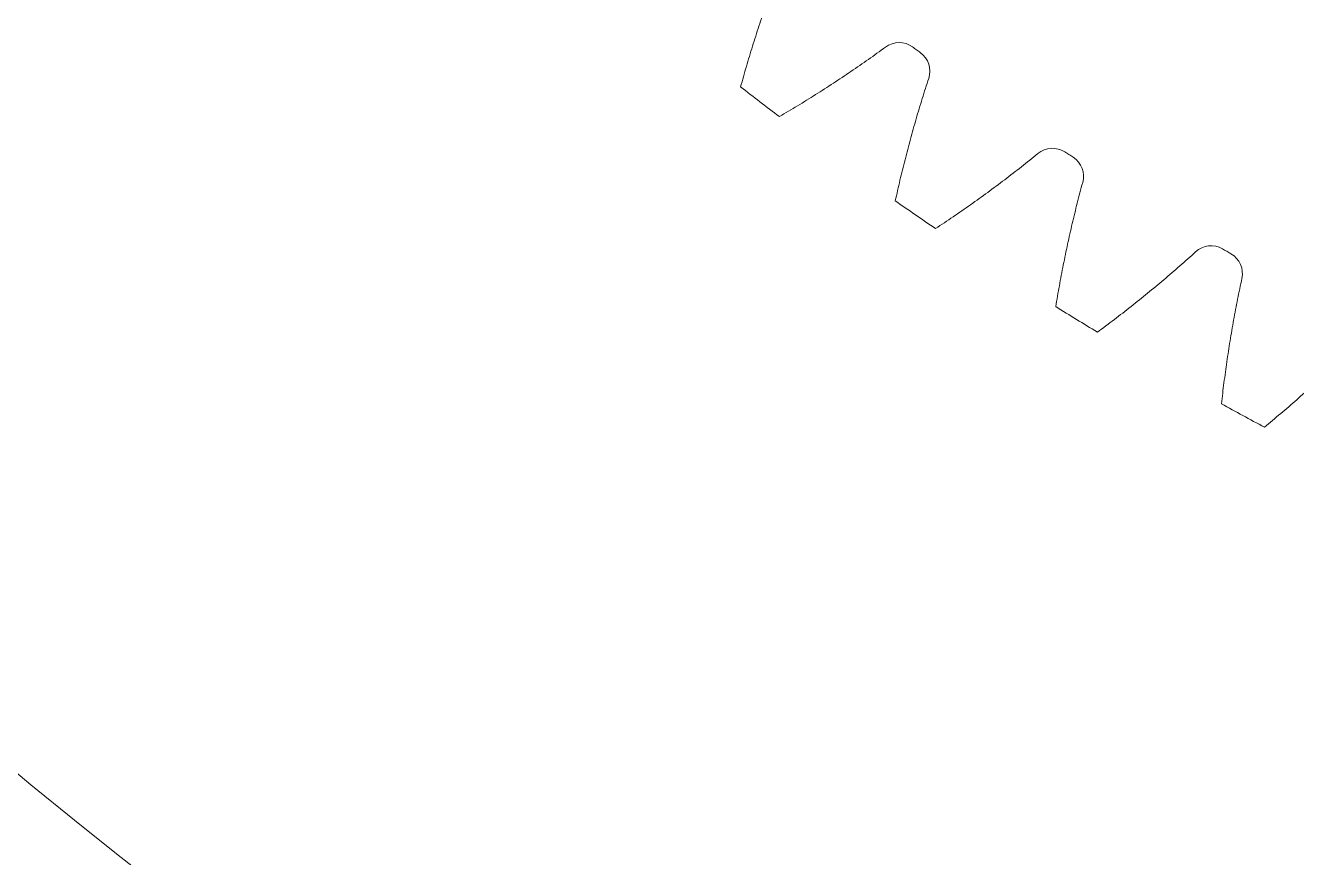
# Model space of a CAD drawing. Header units: millimetres. Extents: x -337 to 409, y -412 to 336.
# Drawn here: x -288.19 to -251.21, y 94.14 to 118.34 of the extents above; entities that cross this region are included whole.
import ezdxf

# ---------------------------------------------------------------- set-up
doc = ezdxf.new("R2010")
doc.units = ezdxf.units.MM
doc.header["$MEASUREMENT"] = 0
doc.layers.add('layer 1', color=7, linetype='Continuous')

msp = doc.modelspace()

# ---------------------------------------------------------------- linework, layer by layer
at = {"layer": 'layer 1', "color": 250, "lineweight": 20}
msp.add_ellipse((-201.8372, 200.81), major_axis=(0, 135.5), ratio=1, dxfattribs=at)
at = {"layer": 'layer 1', "lineweight": 9}
for points in [[(-266.2275, 120.0606), (-266.2275, 120.0606), (-266.2555, 119.9889), (-266.2555, 119.9889), (-266.2555, 119.9889), (-266.2555, 119.9889), (-266.2833, 119.9172), (-266.2833, 119.9172), (-266.2833, 119.9172), (-266.2833, 119.9172), (-266.3109, 119.8453), (-266.3109, 119.8453), (-266.3109, 119.8453), (-266.3109, 119.8453), (-266.3384, 119.7734), (-266.3384, 119.7734), (-266.3384, 119.7734), (-266.3384, 119.7734), (-266.3657, 119.7015), (-266.3657, 119.7015), (-266.3657, 119.7015), (-266.3657, 119.7015), (-266.3928, 119.6295), (-266.3928, 119.6295), (-266.3928, 119.6295), (-266.3928, 119.6295), (-266.4197, 119.5574), (-266.4197, 119.5574), (-266.4197, 119.5574), (-266.4197, 119.5574), (-266.4465, 119.4852), (-266.4465, 119.4852), (-266.4465, 119.4852), (-266.4465, 119.4852), (-266.4731, 119.413), (-266.4731, 119.413), (-266.4731, 119.413), (-266.4731, 119.413), (-266.4995, 119.3407), (-266.4995, 119.3407), (-266.4995, 119.3407), (-266.4995, 119.3407), (-266.5257, 119.2684), (-266.5257, 119.2684), (-266.5257, 119.2684), (-266.5257, 119.2684), (-266.5518, 119.1959), (-266.5518, 119.1959), (-266.5518, 119.1959), (-266.5518, 119.1959), (-266.5777, 119.1235), (-266.5777, 119.1235), (-266.5777, 119.1235), (-266.5777, 119.1235), (-266.6034, 119.0509), (-266.6034, 119.0509), (-266.6034, 119.0509), (-266.6034, 119.0509), (-266.629, 118.9783), (-266.629, 118.9783), (-266.629, 118.9783), (-266.629, 118.9783), (-266.6543, 118.9057), (-266.6543, 118.9057), (-266.6543, 118.9057), (-266.6543, 118.9057), (-266.6796, 118.833), (-266.6796, 118.833), (-266.6796, 118.833), (-266.6796, 118.833), (-266.7046, 118.7602), (-266.7046, 118.7602), (-266.7046, 118.7602), (-266.7046, 118.7602), (-266.7295, 118.6874), (-266.7295, 118.6874), (-266.7295, 118.6874), (-266.7295, 118.6874), (-266.7543, 118.6145), (-266.7543, 118.6145), (-266.7543, 118.6145), (-266.7543, 118.6145), (-266.7789, 118.5416), (-266.7789, 118.5416), (-266.7789, 118.5416), (-266.7789, 118.5416), (-266.8033, 118.4686), (-266.8033, 118.4686), (-266.8033, 118.4686), (-266.8033, 118.4686), (-266.8275, 118.3956), (-266.8275, 118.3956), (-266.8275, 118.3956), (-266.8275, 118.3956), (-266.8517, 118.3225), (-266.8517, 118.3225), (-266.8517, 118.3225), (-266.8517, 118.3225), (-266.8756, 118.2494), (-266.8756, 118.2494), (-266.8756, 118.2494), (-266.8756, 118.2494), (-266.8994, 118.1762), (-266.8994, 118.1762), (-266.8994, 118.1762), (-266.8994, 118.1762), (-266.9231, 118.1029), (-266.9231, 118.1029), (-266.9231, 118.1029), (-266.9231, 118.1029), (-266.9466, 118.0297), (-266.9466, 118.0297), (-266.9466, 118.0297), (-266.9466, 118.0297), (-266.9699, 117.9563), (-266.9699, 117.9563), (-266.9699, 117.9563), (-266.9699, 117.9563), (-266.9931, 117.8829), (-266.9931, 117.8829), (-266.9931, 117.8829), (-266.9931, 117.8829), (-267.0161, 117.8095), (-267.0161, 117.8095), (-267.0161, 117.8095), (-267.0161, 117.8095), (-267.039, 117.736), (-267.039, 117.736), (-267.039, 117.736), (-267.039, 117.736), (-267.0618, 117.6625), (-267.0618, 117.6625), (-267.0618, 117.6625), (-267.0618, 117.6625), (-267.0844, 117.589), (-267.0844, 117.589), (-267.0844, 117.589), (-267.0844, 117.589), (-267.1068, 117.5153), (-267.1068, 117.5153), (-267.1068, 117.5153), (-267.1068, 117.5153), (-267.1291, 117.4417), (-267.1291, 117.4417), (-267.1291, 117.4417), (-267.1291, 117.4417), (-267.1513, 117.368), (-267.1513, 117.368), (-267.1513, 117.368), (-267.1513, 117.368), (-267.1733, 117.2942), (-267.1733, 117.2942), (-267.1733, 117.2942), (-267.1733, 117.2942), (-267.1952, 117.2204), (-267.1952, 117.2204), (-267.1952, 117.2204), (-267.1952, 117.2204), (-267.2169, 117.1466), (-267.2169, 117.1466), (-267.2169, 117.1466), (-267.2169, 117.1466), (-267.2385, 117.0727), (-267.2385, 117.0727), (-267.2385, 117.0727), (-267.2385, 117.0727), (-267.2599, 116.9988), (-267.2599, 116.9988), (-267.2599, 116.9988), (-267.2599, 116.9988), (-267.2812, 116.9249), (-267.2812, 116.9249), (-267.2812, 116.9249), (-267.2812, 116.9249), (-267.3023, 116.8509), (-267.3023, 116.8509), (-267.3023, 116.8509), (-267.3023, 116.8509), (-267.3233, 116.7768), (-267.3233, 116.7768), (-267.3233, 116.7768), (-267.3233, 116.7768), (-267.3441, 116.7027), (-267.3441, 116.7027), (-267.3441, 116.7027), (-267.3441, 116.7027), (-267.3648, 116.6286), (-267.3648, 116.6286), (-267.3648, 116.6286), (-267.3648, 116.6286), (-267.3853, 116.5544), (-267.3853, 116.5544)], [(-263.1697, 117.7143), (-263.1697, 117.7143), (-263.2317, 117.6687), (-263.2317, 117.6687), (-263.2317, 117.6687), (-263.2317, 117.6687), (-263.2938, 117.6233), (-263.2938, 117.6233), (-263.2938, 117.6233), (-263.2938, 117.6233), (-263.3561, 117.578), (-263.3561, 117.578), (-263.3561, 117.578), (-263.3561, 117.578), (-263.4184, 117.5328), (-263.4184, 117.5328), (-263.4184, 117.5328), (-263.4184, 117.5328), (-263.4808, 117.4879), (-263.4808, 117.4879), (-263.4808, 117.4879), (-263.4808, 117.4879), (-263.5434, 117.443), (-263.5434, 117.443), (-263.5434, 117.443), (-263.5434, 117.443), (-263.606, 117.3984), (-263.606, 117.3984), (-263.606, 117.3984), (-263.606, 117.3984), (-263.6688, 117.3538), (-263.6688, 117.3538), (-263.6688, 117.3538), (-263.6688, 117.3538), (-263.7317, 117.3095), (-263.7317, 117.3095), (-263.7317, 117.3095), (-263.7317, 117.3095), (-263.7947, 117.2652), (-263.7947, 117.2652), (-263.7947, 117.2652), (-263.7947, 117.2652), (-263.8578, 117.2212), (-263.8578, 117.2212), (-263.8578, 117.2212), (-263.8578, 117.2212), (-263.921, 117.1773), (-263.921, 117.1773), (-263.921, 117.1773), (-263.921, 117.1773), (-263.9843, 117.1335), (-263.9843, 117.1335), (-263.9843, 117.1335), (-263.9843, 117.1335), (-264.0477, 117.0899), (-264.0477, 117.0899), (-264.0477, 117.0899), (-264.0477, 117.0899), (-264.1112, 117.0464), (-264.1112, 117.0464), (-264.1112, 117.0464), (-264.1112, 117.0464), (-264.1748, 117.0031), (-264.1748, 117.0031), (-264.1748, 117.0031), (-264.1748, 117.0031), (-264.2385, 116.9599), (-264.2385, 116.9599), (-264.2385, 116.9599), (-264.2385, 116.9599), (-264.3023, 116.9168), (-264.3023, 116.9168), (-264.3023, 116.9168), (-264.3023, 116.9168), (-264.3662, 116.8739), (-264.3662, 116.8739), (-264.3662, 116.8739), (-264.3662, 116.8739), (-264.4302, 116.8312), (-264.4302, 116.8312), (-264.4302, 116.8312), (-264.4302, 116.8312), (-264.4943, 116.7886), (-264.4943, 116.7886), (-264.4943, 116.7886), (-264.4943, 116.7886), (-264.5584, 116.7461), (-264.5584, 116.7461), (-264.5584, 116.7461), (-264.5584, 116.7461), (-264.6227, 116.7037), (-264.6227, 116.7037), (-264.6227, 116.7037), (-264.6227, 116.7037), (-264.6871, 116.6615), (-264.6871, 116.6615), (-264.6871, 116.6615), (-264.6871, 116.6615), (-264.7515, 116.6195), (-264.7515, 116.6195), (-264.7515, 116.6195), (-264.7515, 116.6195), (-264.816, 116.5775), (-264.816, 116.5775), (-264.816, 116.5775), (-264.816, 116.5775), (-264.8807, 116.5357), (-264.8807, 116.5357), (-264.8807, 116.5357), (-264.8807, 116.5357), (-264.9454, 116.4941), (-264.9454, 116.4941), (-264.9454, 116.4941), (-264.9454, 116.4941), (-265.0102, 116.4526), (-265.0102, 116.4526), (-265.0102, 116.4526), (-265.0102, 116.4526), (-265.075, 116.4112), (-265.075, 116.4112), (-265.075, 116.4112), (-265.075, 116.4112), (-265.14, 116.3699), (-265.14, 116.3699), (-265.14, 116.3699), (-265.14, 116.3699), (-265.205, 116.3288), (-265.205, 116.3288), (-265.205, 116.3288), (-265.205, 116.3288), (-265.2702, 116.2878), (-265.2702, 116.2878), (-265.2702, 116.2878), (-265.2702, 116.2878), (-265.3354, 116.2469), (-265.3354, 116.2469), (-265.3354, 116.2469), (-265.3354, 116.2469), (-265.4007, 116.2062), (-265.4007, 116.2062), (-265.4007, 116.2062), (-265.4007, 116.2062), (-265.466, 116.1655), (-265.466, 116.1655), (-265.466, 116.1655), (-265.466, 116.1655), (-265.5315, 116.1251), (-265.5315, 116.1251), (-265.5315, 116.1251), (-265.5315, 116.1251), (-265.597, 116.0847), (-265.597, 116.0847), (-265.597, 116.0847), (-265.597, 116.0847), (-265.6626, 116.0445), (-265.6626, 116.0445), (-265.6626, 116.0445), (-265.6626, 116.0445), (-265.7283, 116.0044), (-265.7283, 116.0044), (-265.7283, 116.0044), (-265.7283, 116.0044), (-265.7941, 115.9644), (-265.7941, 115.9644), (-265.7941, 115.9644), (-265.7941, 115.9644), (-265.86, 115.9246), (-265.86, 115.9246), (-265.86, 115.9246), (-265.86, 115.9246), (-265.9259, 115.8849), (-265.9259, 115.8849), (-265.9259, 115.8849), (-265.9259, 115.8849), (-265.9919, 115.8454), (-265.9919, 115.8454), (-265.9919, 115.8454), (-265.9919, 115.8454), (-266.058, 115.806), (-266.058, 115.806), (-266.058, 115.806), (-266.058, 115.806), (-266.1242, 115.7667), (-266.1242, 115.7667), (-266.1242, 115.7667), (-266.1242, 115.7667), (-266.1904, 115.7275), (-266.1904, 115.7275), (-266.1904, 115.7275), (-266.1904, 115.7275), (-266.2568, 115.6885), (-266.2568, 115.6885)], [(-261.9132, 116.8013), (-261.9132, 116.8013), (-261.9373, 116.7283), (-261.9373, 116.7283), (-261.9373, 116.7283), (-261.9373, 116.7283), (-261.9614, 116.6552), (-261.9614, 116.6552), (-261.9614, 116.6552), (-261.9614, 116.6552), (-261.9852, 116.582), (-261.9852, 116.582), (-261.9852, 116.582), (-261.9852, 116.582), (-262.0089, 116.5088), (-262.0089, 116.5088), (-262.0089, 116.5088), (-262.0089, 116.5088), (-262.0324, 116.4355), (-262.0324, 116.4355), (-262.0324, 116.4355), (-262.0324, 116.4355), (-262.0557, 116.3621), (-262.0557, 116.3621), (-262.0557, 116.3621), (-262.0557, 116.3621), (-262.0788, 116.2887), (-262.0788, 116.2887), (-262.0788, 116.2887), (-262.0788, 116.2887), (-262.1017, 116.2153), (-262.1017, 116.2153), (-262.1017, 116.2153), (-262.1017, 116.2153), (-262.1245, 116.1418), (-262.1245, 116.1418), (-262.1245, 116.1418), (-262.1245, 116.1418), (-262.1471, 116.0682), (-262.1471, 116.0682), (-262.1471, 116.0682), (-262.1471, 116.0682), (-262.1695, 115.9946), (-262.1695, 115.9946), (-262.1695, 115.9946), (-262.1695, 115.9946), (-262.1917, 115.9209), (-262.1917, 115.9209), (-262.1917, 115.9209), (-262.1917, 115.9209), (-262.2138, 115.8472), (-262.2138, 115.8472), (-262.2138, 115.8472), (-262.2138, 115.8472), (-262.2357, 115.7734), (-262.2357, 115.7734), (-262.2357, 115.7734), (-262.2357, 115.7734), (-262.2574, 115.6996), (-262.2574, 115.6996), (-262.2574, 115.6996), (-262.2574, 115.6996), (-262.279, 115.6257), (-262.279, 115.6257), (-262.279, 115.6257), (-262.279, 115.6257), (-262.3004, 115.5517), (-262.3004, 115.5517), (-262.3004, 115.5517), (-262.3004, 115.5517), (-262.3216, 115.4778), (-262.3216, 115.4778), (-262.3216, 115.4778), (-262.3216, 115.4778), (-262.3426, 115.4037), (-262.3426, 115.4037), (-262.3426, 115.4037), (-262.3426, 115.4037), (-262.3635, 115.3297), (-262.3635, 115.3297), (-262.3635, 115.3297), (-262.3635, 115.3297), (-262.3843, 115.2556), (-262.3843, 115.2556), (-262.3843, 115.2556), (-262.3843, 115.2556), (-262.4048, 115.1814), (-262.4048, 115.1814), (-262.4048, 115.1814), (-262.4048, 115.1814), (-262.4252, 115.1072), (-262.4252, 115.1072), (-262.4252, 115.1072), (-262.4252, 115.1072), (-262.4455, 115.033), (-262.4455, 115.033), (-262.4455, 115.033), (-262.4455, 115.033), (-262.4656, 114.9587), (-262.4656, 114.9587), (-262.4656, 114.9587), (-262.4656, 114.9587), (-262.4855, 114.8843), (-262.4855, 114.8843), (-262.4855, 114.8843), (-262.4855, 114.8843), (-262.5053, 114.81), (-262.5053, 114.81), (-262.5053, 114.81), (-262.5053, 114.81), (-262.5249, 114.7355), (-262.5249, 114.7355), (-262.5249, 114.7355), (-262.5249, 114.7355), (-262.5444, 114.6611), (-262.5444, 114.6611), (-262.5444, 114.6611), (-262.5444, 114.6611), (-262.5637, 114.5866), (-262.5637, 114.5866), (-262.5637, 114.5866), (-262.5637, 114.5866), (-262.5829, 114.5121), (-262.5829, 114.5121), (-262.5829, 114.5121), (-262.5829, 114.5121), (-262.6019, 114.4375), (-262.6019, 114.4375), (-262.6019, 114.4375), (-262.6019, 114.4375), (-262.6208, 114.3629), (-262.6208, 114.3629), (-262.6208, 114.3629), (-262.6208, 114.3629), (-262.6395, 114.2882), (-262.6395, 114.2882), (-262.6395, 114.2882), (-262.6395, 114.2882), (-262.6581, 114.2135), (-262.6581, 114.2135), (-262.6581, 114.2135), (-262.6581, 114.2135), (-262.6765, 114.1388), (-262.6765, 114.1388), (-262.6765, 114.1388), (-262.6765, 114.1388), (-262.6948, 114.0641), (-262.6948, 114.0641), (-262.6948, 114.0641), (-262.6948, 114.0641), (-262.7129, 113.9893), (-262.7129, 113.9893), (-262.7129, 113.9893), (-262.7129, 113.9893), (-262.7309, 113.9144), (-262.7309, 113.9144), (-262.7309, 113.9144), (-262.7309, 113.9144), (-262.7487, 113.8396), (-262.7487, 113.8396), (-262.7487, 113.8396), (-262.7487, 113.8396), (-262.7664, 113.7647), (-262.7664, 113.7647), (-262.7664, 113.7647), (-262.7664, 113.7647), (-262.7839, 113.6897), (-262.7839, 113.6897), (-262.7839, 113.6897), (-262.7839, 113.6897), (-262.8013, 113.6148), (-262.8013, 113.6148), (-262.8013, 113.6148), (-262.8013, 113.6148), (-262.8185, 113.5397), (-262.8185, 113.5397), (-262.8185, 113.5397), (-262.8185, 113.5397), (-262.8356, 113.4647), (-262.8356, 113.4647), (-262.8356, 113.4647), (-262.8356, 113.4647), (-262.8525, 113.3896), (-262.8525, 113.3896), (-262.8525, 113.3896), (-262.8525, 113.3896), (-262.8692, 113.3145), (-262.8692, 113.3145), (-262.8692, 113.3145), (-262.8692, 113.3145), (-262.8858, 113.2394), (-262.8858, 113.2394)], [(-258.7368, 114.6183), (-258.7368, 114.6183), (-258.7963, 114.5695), (-258.7963, 114.5695), (-258.7963, 114.5695), (-258.7963, 114.5695), (-258.8559, 114.5209), (-258.8559, 114.5209), (-258.8559, 114.5209), (-258.8559, 114.5209), (-258.9157, 114.4724), (-258.9157, 114.4724), (-258.9157, 114.4724), (-258.9157, 114.4724), (-258.9756, 114.4241), (-258.9756, 114.4241), (-258.9756, 114.4241), (-258.9756, 114.4241), (-259.0356, 114.3759), (-259.0356, 114.3759), (-259.0356, 114.3759), (-259.0356, 114.3759), (-259.0957, 114.3278), (-259.0957, 114.3278), (-259.0957, 114.3278), (-259.0957, 114.3278), (-259.156, 114.2799), (-259.156, 114.2799), (-259.156, 114.2799), (-259.156, 114.2799), (-259.2163, 114.2322), (-259.2163, 114.2322), (-259.2163, 114.2322), (-259.2163, 114.2322), (-259.2768, 114.1846), (-259.2768, 114.1846), (-259.2768, 114.1846), (-259.2768, 114.1846), (-259.3374, 114.1371), (-259.3374, 114.1371), (-259.3374, 114.1371), (-259.3374, 114.1371), (-259.3981, 114.0898), (-259.3981, 114.0898), (-259.3981, 114.0898), (-259.3981, 114.0898), (-259.4589, 114.0427), (-259.4589, 114.0427), (-259.4589, 114.0427), (-259.4589, 114.0427), (-259.5198, 113.9956), (-259.5198, 113.9956), (-259.5198, 113.9956), (-259.5198, 113.9956), (-259.5809, 113.9488), (-259.5809, 113.9488), (-259.5809, 113.9488), (-259.5809, 113.9488), (-259.642, 113.902), (-259.642, 113.902), (-259.642, 113.902), (-259.642, 113.902), (-259.7032, 113.8554), (-259.7032, 113.8554), (-259.7032, 113.8554), (-259.7032, 113.8554), (-259.7646, 113.809), (-259.7646, 113.809), (-259.7646, 113.809), (-259.7646, 113.809), (-259.8261, 113.7626), (-259.8261, 113.7626), (-259.8261, 113.7626), (-259.8261, 113.7626), (-259.8876, 113.7165), (-259.8876, 113.7165), (-259.8876, 113.7165), (-259.8876, 113.7165), (-259.9493, 113.6704), (-259.9493, 113.6704), (-259.9493, 113.6704), (-259.9493, 113.6704), (-260.011, 113.6245), (-260.011, 113.6245), (-260.011, 113.6245), (-260.011, 113.6245), (-260.0729, 113.5787), (-260.0729, 113.5787), (-260.0729, 113.5787), (-260.0729, 113.5787), (-260.1349, 113.5331), (-260.1349, 113.5331), (-260.1349, 113.5331), (-260.1349, 113.5331), (-260.1969, 113.4876), (-260.1969, 113.4876), (-260.1969, 113.4876), (-260.1969, 113.4876), (-260.2591, 113.4422), (-260.2591, 113.4422), (-260.2591, 113.4422), (-260.2591, 113.4422), (-260.3213, 113.3969), (-260.3213, 113.3969), (-260.3213, 113.3969), (-260.3213, 113.3969), (-260.3837, 113.3518), (-260.3837, 113.3518), (-260.3837, 113.3518), (-260.3837, 113.3518), (-260.4461, 113.3068), (-260.4461, 113.3068), (-260.4461, 113.3068), (-260.4461, 113.3068), (-260.5086, 113.2619), (-260.5086, 113.2619), (-260.5086, 113.2619), (-260.5086, 113.2619), (-260.5713, 113.2172), (-260.5713, 113.2172), (-260.5713, 113.2172), (-260.5713, 113.2172), (-260.634, 113.1726), (-260.634, 113.1726), (-260.634, 113.1726), (-260.634, 113.1726), (-260.6968, 113.1281), (-260.6968, 113.1281), (-260.6968, 113.1281), (-260.6968, 113.1281), (-260.7597, 113.0838), (-260.7597, 113.0838), (-260.7597, 113.0838), (-260.7597, 113.0838), (-260.8227, 113.0395), (-260.8227, 113.0395), (-260.8227, 113.0395), (-260.8227, 113.0395), (-260.8857, 112.9954), (-260.8857, 112.9954), (-260.8857, 112.9954), (-260.8857, 112.9954), (-260.9489, 112.9515), (-260.9489, 112.9515), (-260.9489, 112.9515), (-260.9489, 112.9515), (-261.0121, 112.9076), (-261.0121, 112.9076), (-261.0121, 112.9076), (-261.0121, 112.9076), (-261.0755, 112.8639), (-261.0755, 112.8639), (-261.0755, 112.8639), (-261.0755, 112.8639), (-261.1389, 112.8203), (-261.1389, 112.8203), (-261.1389, 112.8203), (-261.1389, 112.8203), (-261.2024, 112.7768), (-261.2024, 112.7768), (-261.2024, 112.7768), (-261.2024, 112.7768), (-261.266, 112.7335), (-261.266, 112.7335), (-261.266, 112.7335), (-261.266, 112.7335), (-261.3297, 112.6903), (-261.3297, 112.6903), (-261.3297, 112.6903), (-261.3297, 112.6903), (-261.3934, 112.6472), (-261.3934, 112.6472), (-261.3934, 112.6472), (-261.3934, 112.6472), (-261.4573, 112.6042), (-261.4573, 112.6042), (-261.4573, 112.6042), (-261.4573, 112.6042), (-261.5212, 112.5614), (-261.5212, 112.5614), (-261.5212, 112.5614), (-261.5212, 112.5614), (-261.5853, 112.5187), (-261.5853, 112.5187), (-261.5853, 112.5187), (-261.5853, 112.5187), (-261.6494, 112.4761), (-261.6494, 112.4761), (-261.6494, 112.4761), (-261.6494, 112.4761), (-261.7136, 112.4337), (-261.7136, 112.4337)], [(-257.4341, 113.7723), (-257.4341, 113.7723), (-257.4545, 113.6981), (-257.4545, 113.6981), (-257.4545, 113.6981), (-257.4545, 113.6981), (-257.4746, 113.6238), (-257.4746, 113.6238), (-257.4746, 113.6238), (-257.4746, 113.6238), (-257.4946, 113.5495), (-257.4946, 113.5495), (-257.4946, 113.5495), (-257.4946, 113.5495), (-257.5144, 113.4752), (-257.5144, 113.4752), (-257.5144, 113.4752), (-257.5144, 113.4752), (-257.534, 113.4007), (-257.534, 113.4007), (-257.534, 113.4007), (-257.534, 113.4007), (-257.5535, 113.3263), (-257.5535, 113.3263), (-257.5535, 113.3263), (-257.5535, 113.3263), (-257.5727, 113.2518), (-257.5727, 113.2518), (-257.5727, 113.2518), (-257.5727, 113.2518), (-257.5918, 113.1772), (-257.5918, 113.1772), (-257.5918, 113.1772), (-257.5918, 113.1772), (-257.6107, 113.1026), (-257.6107, 113.1026), (-257.6107, 113.1026), (-257.6107, 113.1026), (-257.6294, 113.028), (-257.6294, 113.028), (-257.6294, 113.028), (-257.6294, 113.028), (-257.6479, 112.9533), (-257.6479, 112.9533), (-257.6479, 112.9533), (-257.6479, 112.9533), (-257.6663, 112.8785), (-257.6663, 112.8785), (-257.6663, 112.8785), (-257.6663, 112.8785), (-257.6844, 112.8037), (-257.6844, 112.8037), (-257.6844, 112.8037), (-257.6844, 112.8037), (-257.7024, 112.7289), (-257.7024, 112.7289), (-257.7024, 112.7289), (-257.7024, 112.7289), (-257.7203, 112.654), (-257.7203, 112.654), (-257.7203, 112.654), (-257.7203, 112.654), (-257.7379, 112.5791), (-257.7379, 112.5791), (-257.7379, 112.5791), (-257.7379, 112.5791), (-257.7554, 112.5042), (-257.7554, 112.5042), (-257.7554, 112.5042), (-257.7554, 112.5042), (-257.7727, 112.4292), (-257.7727, 112.4292), (-257.7727, 112.4292), (-257.7727, 112.4292), (-257.7899, 112.3542), (-257.7899, 112.3542), (-257.7899, 112.3542), (-257.7899, 112.3542), (-257.8069, 112.2791), (-257.8069, 112.2791), (-257.8069, 112.2791), (-257.8069, 112.2791), (-257.8237, 112.204), (-257.8237, 112.204), (-257.8237, 112.204), (-257.8237, 112.204), (-257.8404, 112.1289), (-257.8404, 112.1289), (-257.8404, 112.1289), (-257.8404, 112.1289), (-257.8569, 112.0537), (-257.8569, 112.0537), (-257.8569, 112.0537), (-257.8569, 112.0537), (-257.8732, 111.9785), (-257.8732, 111.9785), (-257.8732, 111.9785), (-257.8732, 111.9785), (-257.8894, 111.9033), (-257.8894, 111.9033), (-257.8894, 111.9033), (-257.8894, 111.9033), (-257.9054, 111.828), (-257.9054, 111.828), (-257.9054, 111.828), (-257.9054, 111.828), (-257.9213, 111.7527), (-257.9213, 111.7527), (-257.9213, 111.7527), (-257.9213, 111.7527), (-257.937, 111.6774), (-257.937, 111.6774), (-257.937, 111.6774), (-257.937, 111.6774), (-257.9525, 111.602), (-257.9525, 111.602), (-257.9525, 111.602), (-257.9525, 111.602), (-257.9679, 111.5266), (-257.9679, 111.5266), (-257.9679, 111.5266), (-257.9679, 111.5266), (-257.9832, 111.4511), (-257.9832, 111.4511), (-257.9832, 111.4511), (-257.9832, 111.4511), (-257.9982, 111.3757), (-257.9982, 111.3757), (-257.9982, 111.3757), (-257.9982, 111.3757), (-258.0132, 111.3002), (-258.0132, 111.3002), (-258.0132, 111.3002), (-258.0132, 111.3002), (-258.028, 111.2247), (-258.028, 111.2247), (-258.028, 111.2247), (-258.028, 111.2247), (-258.0426, 111.1491), (-258.0426, 111.1491), (-258.0426, 111.1491), (-258.0426, 111.1491), (-258.0571, 111.0735), (-258.0571, 111.0735), (-258.0571, 111.0735), (-258.0571, 111.0735), (-258.0714, 110.9979), (-258.0714, 110.9979), (-258.0714, 110.9979), (-258.0714, 110.9979), (-258.0856, 110.9223), (-258.0856, 110.9223), (-258.0856, 110.9223), (-258.0856, 110.9223), (-258.0997, 110.8466), (-258.0997, 110.8466), (-258.0997, 110.8466), (-258.0997, 110.8466), (-258.1135, 110.7709), (-258.1135, 110.7709), (-258.1135, 110.7709), (-258.1135, 110.7709), (-258.1273, 110.6952), (-258.1273, 110.6952), (-258.1273, 110.6952), (-258.1273, 110.6952), (-258.1408, 110.6194), (-258.1408, 110.6194), (-258.1408, 110.6194), (-258.1408, 110.6194), (-258.1543, 110.5436), (-258.1543, 110.5436), (-258.1543, 110.5436), (-258.1543, 110.5436), (-258.1675, 110.4678), (-258.1675, 110.4678), (-258.1675, 110.4678), (-258.1675, 110.4678), (-258.1807, 110.392), (-258.1807, 110.392), (-258.1807, 110.392), (-258.1807, 110.392), (-258.1936, 110.3161), (-258.1936, 110.3161), (-258.1936, 110.3161), (-258.1936, 110.3161), (-258.2064, 110.2403), (-258.2064, 110.2403), (-258.2064, 110.2403), (-258.2064, 110.2403), (-258.2191, 110.1643), (-258.2191, 110.1643)], [(-254.1479, 111.7585), (-254.1479, 111.7585), (-254.2048, 111.7067), (-254.2048, 111.7067), (-254.2048, 111.7067), (-254.2048, 111.7067), (-254.2618, 111.655), (-254.2618, 111.655), (-254.2618, 111.655), (-254.2618, 111.655), (-254.3189, 111.6035), (-254.3189, 111.6035), (-254.3189, 111.6035), (-254.3189, 111.6035), (-254.3762, 111.5521), (-254.3762, 111.5521), (-254.3762, 111.5521), (-254.3762, 111.5521), (-254.4336, 111.5008), (-254.4336, 111.5008), (-254.4336, 111.5008), (-254.4336, 111.5008), (-254.4911, 111.4497), (-254.4911, 111.4497), (-254.4911, 111.4497), (-254.4911, 111.4497), (-254.5488, 111.3987), (-254.5488, 111.3987), (-254.5488, 111.3987), (-254.5488, 111.3987), (-254.6065, 111.3479), (-254.6065, 111.3479), (-254.6065, 111.3479), (-254.6065, 111.3479), (-254.6644, 111.2972), (-254.6644, 111.2972), (-254.6644, 111.2972), (-254.6644, 111.2972), (-254.7225, 111.2466), (-254.7225, 111.2466), (-254.7225, 111.2466), (-254.7225, 111.2466), (-254.7806, 111.1962), (-254.7806, 111.1962), (-254.7806, 111.1962), (-254.7806, 111.1962), (-254.8389, 111.1459), (-254.8389, 111.1459), (-254.8389, 111.1459), (-254.8389, 111.1459), (-254.8973, 111.0957), (-254.8973, 111.0957), (-254.8973, 111.0957), (-254.8973, 111.0957), (-254.9558, 111.0457), (-254.9558, 111.0457), (-254.9558, 111.0457), (-254.9558, 111.0457), (-255.0144, 110.9959), (-255.0144, 110.9959), (-255.0144, 110.9959), (-255.0144, 110.9959), (-255.0731, 110.9461), (-255.0731, 110.9461), (-255.0731, 110.9461), (-255.0731, 110.9461), (-255.1319, 110.8965), (-255.1319, 110.8965), (-255.1319, 110.8965), (-255.1319, 110.8965), (-255.1909, 110.847), (-255.1909, 110.847), (-255.1909, 110.847), (-255.1909, 110.847), (-255.2499, 110.7977), (-255.2499, 110.7977), (-255.2499, 110.7977), (-255.2499, 110.7977), (-255.3091, 110.7485), (-255.3091, 110.7485), (-255.3091, 110.7485), (-255.3091, 110.7485), (-255.3684, 110.6994), (-255.3684, 110.6994), (-255.3684, 110.6994), (-255.3684, 110.6994), (-255.4278, 110.6504), (-255.4278, 110.6504), (-255.4278, 110.6504), (-255.4278, 110.6504), (-255.4873, 110.6016), (-255.4873, 110.6016), (-255.4873, 110.6016), (-255.4873, 110.6016), (-255.5468, 110.5529), (-255.5468, 110.5529), (-255.5468, 110.5529), (-255.5468, 110.5529), (-255.6065, 110.5043), (-255.6065, 110.5043), (-255.6065, 110.5043), (-255.6065, 110.5043), (-255.6663, 110.4559), (-255.6663, 110.4559), (-255.6663, 110.4559), (-255.6663, 110.4559), (-255.7262, 110.4076), (-255.7262, 110.4076), (-255.7262, 110.4076), (-255.7262, 110.4076), (-255.7862, 110.3594), (-255.7862, 110.3594), (-255.7862, 110.3594), (-255.7862, 110.3594), (-255.8463, 110.3113), (-255.8463, 110.3113), (-255.8463, 110.3113), (-255.8463, 110.3113), (-255.9065, 110.2634), (-255.9065, 110.2634), (-255.9065, 110.2634), (-255.9065, 110.2634), (-255.9668, 110.2155), (-255.9668, 110.2155), (-255.9668, 110.2155), (-255.9668, 110.2155), (-256.0272, 110.1678), (-256.0272, 110.1678), (-256.0272, 110.1678), (-256.0272, 110.1678), (-256.0877, 110.1202), (-256.0877, 110.1202), (-256.0877, 110.1202), (-256.0877, 110.1202), (-256.1483, 110.0728), (-256.1483, 110.0728), (-256.1483, 110.0728), (-256.1483, 110.0728), (-256.2089, 110.0254), (-256.2089, 110.0254), (-256.2089, 110.0254), (-256.2089, 110.0254), (-256.2697, 109.9782), (-256.2697, 109.9782), (-256.2697, 109.9782), (-256.2697, 109.9782), (-256.3306, 109.9311), (-256.3306, 109.9311), (-256.3306, 109.9311), (-256.3306, 109.9311), (-256.3915, 109.8841), (-256.3915, 109.8841), (-256.3915, 109.8841), (-256.3915, 109.8841), (-256.4526, 109.8373), (-256.4526, 109.8373), (-256.4526, 109.8373), (-256.4526, 109.8373), (-256.5137, 109.7905), (-256.5137, 109.7905), (-256.5137, 109.7905), (-256.5137, 109.7905), (-256.575, 109.7439), (-256.575, 109.7439), (-256.575, 109.7439), (-256.575, 109.7439), (-256.6363, 109.6974), (-256.6363, 109.6974), (-256.6363, 109.6974), (-256.6363, 109.6974), (-256.6977, 109.6511), (-256.6977, 109.6511), (-256.6977, 109.6511), (-256.6977, 109.6511), (-256.7592, 109.6048), (-256.7592, 109.6048), (-256.7592, 109.6048), (-256.7592, 109.6048), (-256.8209, 109.5587), (-256.8209, 109.5587), (-256.8209, 109.5587), (-256.8209, 109.5587), (-256.8826, 109.5127), (-256.8826, 109.5127), (-256.8826, 109.5127), (-256.8826, 109.5127), (-256.9444, 109.4669), (-256.9444, 109.4669), (-256.9444, 109.4669), (-256.9444, 109.4669), (-257.0062, 109.4211), (-257.0062, 109.4211)], [(-252.8028, 110.9819), (-252.8028, 110.9819), (-252.8192, 110.9067), (-252.8192, 110.9067), (-252.8192, 110.9067), (-252.8192, 110.9067), (-252.8354, 110.8315), (-252.8354, 110.8315), (-252.8354, 110.8315), (-252.8354, 110.8315), (-252.8515, 110.7562), (-252.8515, 110.7562), (-252.8515, 110.7562), (-252.8515, 110.7562), (-252.8674, 110.6809), (-252.8674, 110.6809), (-252.8674, 110.6809), (-252.8674, 110.6809), (-252.8831, 110.6056), (-252.8831, 110.6056), (-252.8831, 110.6056), (-252.8831, 110.6056), (-252.8986, 110.5302), (-252.8986, 110.5302), (-252.8986, 110.5302), (-252.8986, 110.5302), (-252.9139, 110.4548), (-252.9139, 110.4548), (-252.9139, 110.4548), (-252.9139, 110.4548), (-252.929, 110.3793), (-252.929, 110.3793), (-252.929, 110.3793), (-252.929, 110.3793), (-252.944, 110.3038), (-252.944, 110.3038), (-252.944, 110.3038), (-252.944, 110.3038), (-252.9588, 110.2283), (-252.9588, 110.2283), (-252.9588, 110.2283), (-252.9588, 110.2283), (-252.9734, 110.1528), (-252.9734, 110.1528), (-252.9734, 110.1528), (-252.9734, 110.1528), (-252.9878, 110.0772), (-252.9878, 110.0772), (-252.9878, 110.0772), (-252.9878, 110.0772), (-253.002, 110.0015), (-253.002, 110.0015), (-253.002, 110.0015), (-253.002, 110.0015), (-253.0161, 109.9259), (-253.0161, 109.9259), (-253.0161, 109.9259), (-253.0161, 109.9259), (-253.03, 109.8502), (-253.03, 109.8502), (-253.03, 109.8502), (-253.03, 109.8502), (-253.0437, 109.7744), (-253.0437, 109.7744), (-253.0437, 109.7744), (-253.0437, 109.7744), (-253.0572, 109.6987), (-253.0572, 109.6987), (-253.0572, 109.6987), (-253.0572, 109.6987), (-253.0706, 109.6229), (-253.0706, 109.6229), (-253.0706, 109.6229), (-253.0706, 109.6229), (-253.0838, 109.5471), (-253.0838, 109.5471), (-253.0838, 109.5471), (-253.0838, 109.5471), (-253.0968, 109.4712), (-253.0968, 109.4712), (-253.0968, 109.4712), (-253.0968, 109.4712), (-253.1097, 109.3953), (-253.1097, 109.3953), (-253.1097, 109.3953), (-253.1097, 109.3953), (-253.1224, 109.3194), (-253.1224, 109.3194), (-253.1224, 109.3194), (-253.1224, 109.3194), (-253.1349, 109.2435), (-253.1349, 109.2435), (-253.1349, 109.2435), (-253.1349, 109.2435), (-253.1473, 109.1676), (-253.1473, 109.1676), (-253.1473, 109.1676), (-253.1473, 109.1676), (-253.1595, 109.0916), (-253.1595, 109.0916), (-253.1595, 109.0916), (-253.1595, 109.0916), (-253.1716, 109.0156), (-253.1716, 109.0156), (-253.1716, 109.0156), (-253.1716, 109.0156), (-253.1835, 108.9395), (-253.1835, 108.9395), (-253.1835, 108.9395), (-253.1835, 108.9395), (-253.1952, 108.8635), (-253.1952, 108.8635), (-253.1952, 108.8635), (-253.1952, 108.8635), (-253.2068, 108.7874), (-253.2068, 108.7874), (-253.2068, 108.7874), (-253.2068, 108.7874), (-253.2183, 108.7113), (-253.2183, 108.7113), (-253.2183, 108.7113), (-253.2183, 108.7113), (-253.2295, 108.6352), (-253.2295, 108.6352), (-253.2295, 108.6352), (-253.2295, 108.6352), (-253.2406, 108.559), (-253.2406, 108.559), (-253.2406, 108.559), (-253.2406, 108.559), (-253.2516, 108.4828), (-253.2516, 108.4828), (-253.2516, 108.4828), (-253.2516, 108.4828), (-253.2624, 108.4066), (-253.2624, 108.4066), (-253.2624, 108.4066), (-253.2624, 108.4066), (-253.2731, 108.3304), (-253.2731, 108.3304), (-253.2731, 108.3304), (-253.2731, 108.3304), (-253.2836, 108.2542), (-253.2836, 108.2542), (-253.2836, 108.2542), (-253.2836, 108.2542), (-253.294, 108.1779), (-253.294, 108.1779), (-253.294, 108.1779), (-253.294, 108.1779), (-253.3042, 108.1016), (-253.3042, 108.1016), (-253.3042, 108.1016), (-253.3042, 108.1016), (-253.3142, 108.0253), (-253.3142, 108.0253), (-253.3142, 108.0253), (-253.3142, 108.0253), (-253.3241, 107.949), (-253.3241, 107.949), (-253.3241, 107.949), (-253.3241, 107.949), (-253.3339, 107.8727), (-253.3339, 107.8727), (-253.3339, 107.8727), (-253.3339, 107.8727), (-253.3435, 107.7963), (-253.3435, 107.7963), (-253.3435, 107.7963), (-253.3435, 107.7963), (-253.3529, 107.7199), (-253.3529, 107.7199), (-253.3529, 107.7199), (-253.3529, 107.7199), (-253.3622, 107.6435), (-253.3622, 107.6435), (-253.3622, 107.6435), (-253.3622, 107.6435), (-253.3713, 107.5671), (-253.3713, 107.5671), (-253.3713, 107.5671), (-253.3713, 107.5671), (-253.3803, 107.4907), (-253.3803, 107.4907), (-253.3803, 107.4907), (-253.3803, 107.4907), (-253.3891, 107.4142), (-253.3891, 107.4142), (-253.3891, 107.4142), (-253.3891, 107.4142), (-253.3978, 107.3378), (-253.3978, 107.3378)], [(-249.4156, 109.1428), (-249.4156, 109.1428), (-249.4697, 109.0881), (-249.4697, 109.0881), (-249.4697, 109.0881), (-249.4697, 109.0881), (-249.5239, 109.0335), (-249.5239, 109.0335), (-249.5239, 109.0335), (-249.5239, 109.0335), (-249.5783, 108.979), (-249.5783, 108.979), (-249.5783, 108.979), (-249.5783, 108.979), (-249.6328, 108.9247), (-249.6328, 108.9247), (-249.6328, 108.9247), (-249.6328, 108.9247), (-249.6874, 108.8705), (-249.6874, 108.8705), (-249.6874, 108.8705), (-249.6874, 108.8705), (-249.7422, 108.8164), (-249.7422, 108.8164), (-249.7422, 108.8164), (-249.7422, 108.8164), (-249.7971, 108.7625), (-249.7971, 108.7625), (-249.7971, 108.7625), (-249.7971, 108.7625), (-249.8521, 108.7087), (-249.8521, 108.7087), (-249.8521, 108.7087), (-249.8521, 108.7087), (-249.9073, 108.6551), (-249.9073, 108.6551), (-249.9073, 108.6551), (-249.9073, 108.6551), (-249.9626, 108.6015), (-249.9626, 108.6015), (-249.9626, 108.6015), (-249.9626, 108.6015), (-250.018, 108.5481), (-250.018, 108.5481), (-250.018, 108.5481), (-250.018, 108.5481), (-250.0736, 108.4949), (-250.0736, 108.4949), (-250.0736, 108.4949), (-250.0736, 108.4949), (-250.1293, 108.4417), (-250.1293, 108.4417), (-250.1293, 108.4417), (-250.1293, 108.4417), (-250.1851, 108.3887), (-250.1851, 108.3887), (-250.1851, 108.3887), (-250.1851, 108.3887), (-250.241, 108.3359), (-250.241, 108.3359), (-250.241, 108.3359), (-250.241, 108.3359), (-250.297, 108.2831), (-250.297, 108.2831), (-250.297, 108.2831), (-250.297, 108.2831), (-250.3532, 108.2305), (-250.3532, 108.2305), (-250.3532, 108.2305), (-250.3532, 108.2305), (-250.4095, 108.178), (-250.4095, 108.178), (-250.4095, 108.178), (-250.4095, 108.178), (-250.4659, 108.1256), (-250.4659, 108.1256), (-250.4659, 108.1256), (-250.4659, 108.1256), (-250.5224, 108.0734), (-250.5224, 108.0734), (-250.5224, 108.0734), (-250.5224, 108.0734), (-250.579, 108.0213), (-250.579, 108.0213), (-250.579, 108.0213), (-250.579, 108.0213), (-250.6357, 107.9693), (-250.6357, 107.9693), (-250.6357, 107.9693), (-250.6357, 107.9693), (-250.6926, 107.9174), (-250.6926, 107.9174), (-250.6926, 107.9174), (-250.6926, 107.9174), (-250.7495, 107.8657), (-250.7495, 107.8657), (-250.7495, 107.8657), (-250.7495, 107.8657), (-250.8066, 107.814), (-250.8066, 107.814), (-250.8066, 107.814), (-250.8066, 107.814), (-250.8638, 107.7625), (-250.8638, 107.7625), (-250.8638, 107.7625), (-250.8638, 107.7625), (-250.9211, 107.7111), (-250.9211, 107.7111), (-250.9211, 107.7111), (-250.9211, 107.7111), (-250.9785, 107.6599), (-250.9785, 107.6599), (-250.9785, 107.6599), (-250.9785, 107.6599), (-251.036, 107.6087), (-251.036, 107.6087), (-251.036, 107.6087), (-251.036, 107.6087), (-251.0936, 107.5577), (-251.0936, 107.5577), (-251.0936, 107.5577), (-251.0936, 107.5577), (-251.1513, 107.5068), (-251.1513, 107.5068), (-251.1513, 107.5068), (-251.1513, 107.5068), (-251.2091, 107.456), (-251.2091, 107.456), (-251.2091, 107.456), (-251.2091, 107.456), (-251.267, 107.4053), (-251.267, 107.4053), (-251.267, 107.4053), (-251.267, 107.4053), (-251.325, 107.3547), (-251.325, 107.3547), (-251.325, 107.3547), (-251.325, 107.3547), (-251.3831, 107.3042), (-251.3831, 107.3042), (-251.3831, 107.3042), (-251.3831, 107.3042), (-251.4413, 107.2539), (-251.4413, 107.2539), (-251.4413, 107.2539), (-251.4413, 107.2539), (-251.4997, 107.2037), (-251.4997, 107.2037), (-251.4997, 107.2037), (-251.4997, 107.2037), (-251.5581, 107.1536), (-251.5581, 107.1536), (-251.5581, 107.1536), (-251.5581, 107.1536), (-251.6166, 107.1036), (-251.6166, 107.1036), (-251.6166, 107.1036), (-251.6166, 107.1036), (-251.6752, 107.0537), (-251.6752, 107.0537), (-251.6752, 107.0537), (-251.6752, 107.0537), (-251.7339, 107.004), (-251.7339, 107.004), (-251.7339, 107.004), (-251.7339, 107.004), (-251.7927, 106.9543), (-251.7927, 106.9543), (-251.7927, 106.9543), (-251.7927, 106.9543), (-251.8516, 106.9048), (-251.8516, 106.9048), (-251.8516, 106.9048), (-251.8516, 106.9048), (-251.9107, 106.8554), (-251.9107, 106.8554), (-251.9107, 106.8554), (-251.9107, 106.8554), (-251.9698, 106.8061), (-251.9698, 106.8061), (-251.9698, 106.8061), (-251.9698, 106.8061), (-252.029, 106.757), (-252.029, 106.757), (-252.029, 106.757), (-252.029, 106.757), (-252.0883, 106.708), (-252.0883, 106.708), (-252.0883, 106.708), (-252.0883, 106.708), (-252.1477, 106.659), (-252.1477, 106.659)]]:
    msp.add_open_spline(points, degree=3, knots=[0, 0, 0, 0, 0.0208333, 0.0208333, 0.0208333, 0.0208333, 0.0416667, 0.0416667, 0.0416667, 0.0416667, 0.0625, 0.0625, 0.0625, 0.0625, 0.0833333, 0.0833333, 0.0833333, 0.0833333, 0.1041667, 0.1041667, 0.1041667, 0.1041667, 0.125, 0.125, 0.125, 0.125, 0.1458333, 0.1458333, 0.1458333, 0.1458333, 0.1666667, 0.1666667, 0.1666667, 0.1666667, 0.1875, 0.1875, 0.1875, 0.1875, 0.2083333, 0.2083333, 0.2083333, 0.2083333, 0.2291667, 0.2291667, 0.2291667, 0.2291667, 0.25, 0.25, 0.25, 0.25, 0.2708333, 0.2708333, 0.2708333, 0.2708333, 0.2916667, 0.2916667, 0.2916667, 0.2916667, 0.3125, 0.3125, 0.3125, 0.3125, 0.3333333, 0.3333333, 0.3333333, 0.3333333, 0.3541667, 0.3541667, 0.3541667, 0.3541667, 0.375, 0.375, 0.375, 0.375, 0.3958333, 0.3958333, 0.3958333, 0.3958333, 0.4166667, 0.4166667, 0.4166667, 0.4166667, 0.4375, 0.4375, 0.4375, 0.4375, 0.4583333, 0.4583333, 0.4583333, 0.4583333, 0.4791667, 0.4791667, 0.4791667, 0.4791667, 0.5, 0.5, 0.5, 0.5, 0.5208333, 0.5208333, 0.5208333, 0.5208333, 0.5416667, 0.5416667, 0.5416667, 0.5416667, 0.5625, 0.5625, 0.5625, 0.5625, 0.5833333, 0.5833333, 0.5833333, 0.5833333, 0.6041667, 0.6041667, 0.6041667, 0.6041667, 0.625, 0.625, 0.625, 0.625, 0.6458333, 0.6458333, 0.6458333, 0.6458333, 0.6666667, 0.6666667, 0.6666667, 0.6666667, 0.6875, 0.6875, 0.6875, 0.6875, 0.7083333, 0.7083333, 0.7083333, 0.7083333, 0.7291667, 0.7291667, 0.7291667, 0.7291667, 0.75, 0.75, 0.75, 0.75, 0.7708333, 0.7708333, 0.7708333, 0.7708333, 0.7916667, 0.7916667, 0.7916667, 0.7916667, 0.8125, 0.8125, 0.8125, 0.8125, 0.8333333, 0.8333333, 0.8333333, 0.8333333, 0.8541667, 0.8541667, 0.8541667, 0.8541667, 0.875, 0.875, 0.875, 0.875, 0.8958333, 0.8958333, 0.8958333, 0.8958333, 0.9166667, 0.9166667, 0.9166667, 0.9166667, 0.9375, 0.9375, 0.9375, 0.9375, 0.9583333, 0.9583333, 0.9583333, 0.9583333, 0.9791667, 0.9791667, 0.9791667, 0.9791667, 1, 1, 1, 1], dxfattribs=at)
for points in [[(-262.3835, 117.7164), (-262.618, 117.8873), (-262.9362, 117.8864), (-263.1697, 117.7143)], [(-262.3835, 117.7164), (-262.3453, 117.6886), (-262.3071, 117.6608), (-262.2689, 117.633)], [(-262.2689, 117.633), (-262.2306, 117.6052), (-262.1923, 117.5774), (-262.1541, 117.5497)], [(-261.9132, 116.8013), (-261.8216, 117.0766), (-261.9191, 117.3795), (-262.154, 117.5497)], [(-267.3853, 116.5544), (-267.011, 116.2633), (-266.6349, 115.9746), (-266.2568, 115.6885)], [(-257.9518, 114.6616), (-258.1949, 114.8199), (-258.5126, 114.8024), (-258.7368, 114.6183)], [(-257.9518, 114.6616), (-257.9122, 114.6358), (-257.8725, 114.61), (-257.8329, 114.5842)], [(-257.8329, 114.5842), (-257.7932, 114.5585), (-257.7536, 114.5328), (-257.7139, 114.5071)], [(-257.4341, 113.7723), (-257.3571, 114.052), (-257.4703, 114.3494), (-257.7139, 114.5071)], [(-262.8858, 113.2394), (-262.4969, 112.9682), (-262.1061, 112.6996), (-261.7136, 112.4337)], [(-253.3662, 111.8428), (-253.6173, 111.9882), (-253.9336, 111.9541), (-254.1479, 111.7585)], [(-253.3662, 111.8428), (-253.3253, 111.8191), (-253.2844, 111.7955), (-253.2434, 111.7718)], [(-253.2434, 111.7718), (-253.2025, 111.7482), (-253.1615, 111.7246), (-253.1206, 111.701)], [(-252.8028, 110.9819), (-252.7405, 111.2653), (-252.8691, 111.5563), (-253.1205, 111.701)], [(-258.2191, 110.1643), (-257.8165, 109.9139), (-257.4122, 109.6662), (-257.0062, 109.4211)], [(-253.3978, 107.3378), (-252.9826, 107.1088), (-252.5659, 106.8825), (-252.1477, 106.659)]]:
    msp.add_open_spline(points, degree=3, dxfattribs=at)

doc.saveas('drawing.dxf')
